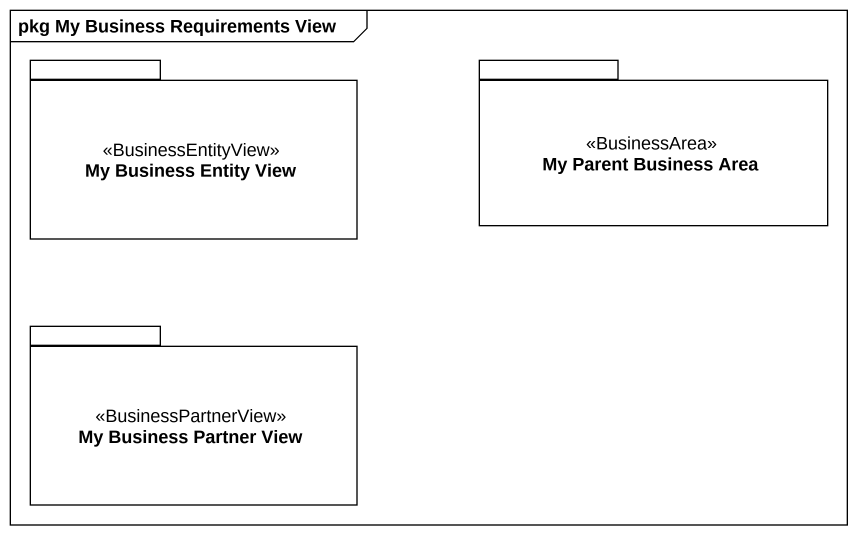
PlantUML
@startuml
mainframe pkg My Business Requirements View
package "My Business Entity View" as My_Business_Entity_View <<BusinessEntityView>> {
}
package "My Parent Business Area" as My_Parent_Business_Area <<BusinessArea>> {
}
package "My Business Partner View" as My_Business_Partner_View <<BusinessPartnerView>> {
}
@enduml
